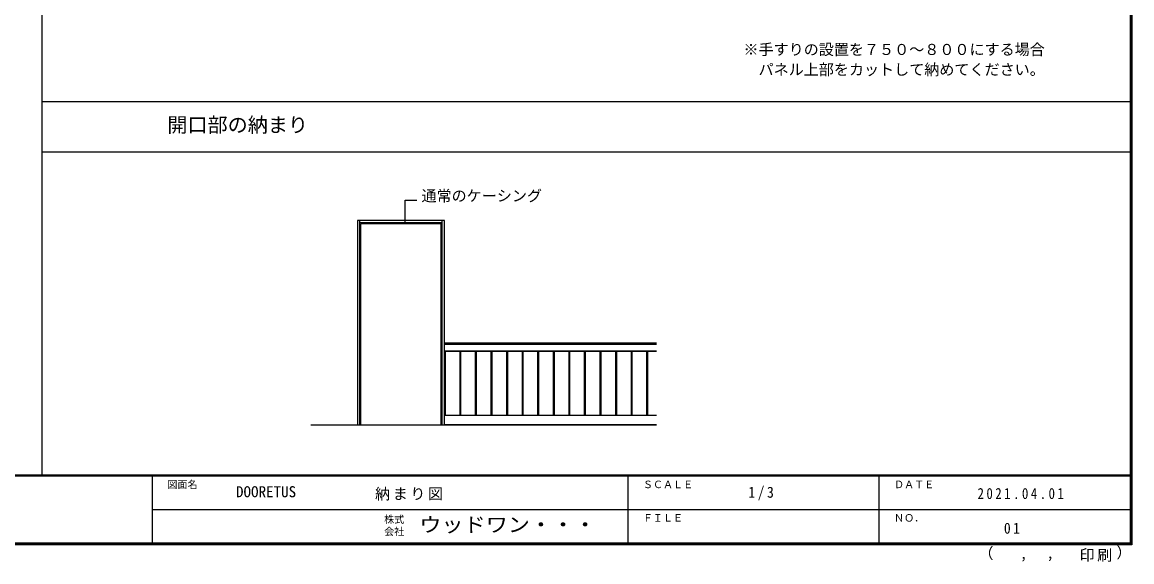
# Model space of a CAD drawing. Units: millimetres, scale not verified, with parts at other scales. Extents: x -600 to 570, y -431 to 418.
# Drawn here: x -93 to 570, y -431 to -108 of the extents above; entities that cross this region are included whole.
import ezdxf
from ezdxf.enums import TextEntityAlignment as Align

# ---------------------------------------------------------------- set-up
doc = ezdxf.new("R2010")
doc.units = ezdxf.units.MM
doc.header["$LTSCALE"] = 3
for name, color, linetype in [('0-1_通り芯', 3, 'Continuous'), ('0-A_文字', 7, 'Continuous'), ('1-A_文字', 7, 'Continuous'), ('2-1_通り芯', 4, 'Continuous'), ('2-3_仕上', 7, 'Continuous'), ('2-5_ｹｰｼﾝｸﾞ', 3, 'Continuous'), ('F-A_文字', 7, 'Continuous')]:
    doc.layers.add(name, color=color, linetype=linetype)
doc.styles.add('ＭＳ ゴシック', font='')
doc.styles.get('ＭＳ ゴシック').set_extended_font_data('MS Gothic')

msp = doc.modelspace()

# ---------------------------------------------------------------- linework, layer by layer
at = {"layer": '0-1_通り芯'}
for p, q in [((-81, 417.5), (-81, -379)), ((-81, -155.59), (570, -155.59)), ((-81, -185.59), (570, -185.59))]:
    msp.add_line(p, q, dxfattribs=at)
at = {"layer": '1-A_文字'}
for p, q in [((136.049, -214.518), (143.07, -214.518)), ((136.049, -228.019), (136.049, -214.518))]:
    msp.add_line(p, q, dxfattribs=at)
at = {"layer": '2-1_通り芯', "color": 3}
for p, q in [((286.213, -300.066), (159.613, -300.066)), ((159.613, -304.866), (286.213, -304.866)), ((168.905, -304.866), (168.905, -342.966)), ((178.205, -304.866), (178.205, -342.966)), ((187.505, -304.866), (187.505, -342.966)), ((196.805, -304.866), (196.805, -342.966)), ((206.105, -304.866), (206.105, -342.966)), ((215.405, -304.866), (215.405, -342.966)), ((224.705, -304.866), (224.705, -342.966)), ((234.005, -304.866), (234.005, -342.966)), ((243.305, -304.866), (243.305, -342.966)), ((252.605, -304.866), (252.605, -342.966)), ((261.905, -304.866), (261.905, -342.966)), ((271.205, -304.866), (271.205, -342.966)), ((280.505, -304.866), (280.505, -342.966)), ((159.613, -342.966), (286.213, -342.966)), ((286.213, -348.966), (159.613, -348.966))]:
    msp.add_line(p, q, dxfattribs=at)
at = {"layer": '2-1_通り芯'}
for p, q in [((159.613, -300.246), (286.213, -300.246)), ((159.613, -300.666), (286.213, -300.666)), ((159.613, -304.686), (286.213, -304.686)), ((159.845, -304.866), (159.845, -342.966)), ((168.605, -304.866), (168.605, -342.966)), ((169.145, -304.866), (169.145, -342.966)), ((177.905, -304.866), (177.905, -342.966)), ((178.445, -304.866), (178.445, -342.966)), ((187.205, -304.866), (187.205, -342.966)), ((187.745, -304.866), (187.745, -342.966)), ((196.505, -304.866), (196.505, -342.966)), ((197.045, -304.866), (197.045, -342.966)), ((205.805, -304.866), (205.805, -342.966)), ((206.345, -304.866), (206.345, -342.966)), ((215.105, -304.866), (215.105, -342.966)), ((215.645, -304.866), (215.645, -342.966)), ((224.405, -304.866), (224.405, -342.966)), ((224.945, -304.866), (224.945, -342.966)), ((233.705, -304.866), (233.705, -342.966)), ((234.245, -304.866), (234.245, -342.966)), ((243.005, -304.866), (243.005, -342.966)), ((243.545, -304.866), (243.545, -342.966)), ((252.305, -304.866), (252.305, -342.966)), ((252.845, -304.866), (252.845, -342.966)), ((261.605, -304.866), (261.605, -342.966)), ((262.145, -304.866), (262.145, -342.966)), ((270.905, -304.866), (270.905, -342.966)), ((271.445, -304.866), (271.445, -342.966)), ((280.205, -304.866), (280.205, -342.966)), ((280.745, -304.866), (280.745, -342.966)), ((159.613, -343.056), (286.213, -343.056)), ((159.613, -348.666), (286.213, -348.666))]:
    msp.add_line(p, q, dxfattribs=at)
at = {"layer": '2-3_仕上'}
msp.add_line((286.213, -348.966), (79.74, -348.966), dxfattribs=at)
at = {"layer": '2-5_ｹｰｼﾝｸﾞ'}
for p, q in [((107.533, -226.746), (107.533, -348.966)), ((159.613, -226.746), (107.533, -226.746)), ((108.973, -348.966), (108.973, -226.746)), ((158.173, -228.186), (108.973, -228.186)), ((157.573, -228.786), (109.573, -228.786)), ((109.573, -348.966), (109.573, -228.786)), ((157.573, -348.966), (157.573, -228.786)), ((158.173, -348.966), (158.173, -226.746)), ((159.613, -348.966), (159.613, -226.746))]:
    msp.add_line(p, q, dxfattribs=at)
at = {"layer": 'F-A_文字', "color": 6}
for p, q in [((569, 417.5), (569, -420.5)), ((569.5, 417.5), (569.5, -420.5)), ((570, 417.5), (570, -420.5)), ((570, -379), (-600, -379)), ((570, -379.5), (-600, -379.5)), ((-15, -379.5), (-15, -419.5)), ((269, -379.5), (269, -419.5)), ((419, -379.5), (419, -419.5)), ((-15, -399.5), (569, -399.501)), ((570, -419.5), (-600, -419.5)), ((570, -420), (-600, -420)), ((570, -420.5), (-600, -420.5))]:
    msp.add_line(p, q, dxfattribs=at)

# ---------------------------------------------------------------- texts
at = {"layer": '0-A_文字', "style": 'ＭＳ ゴシック'}
for s, height, p in [('※手すりの設置を７５０～８００にする場合', 6.598, (338.061, -129.775)), ('\u3000パネル上部をカットして納めてください。', 6.598, (338.061, -141.775)), ('開口部の納まり', 8.798, (-6, -176.59))]:
    msp.add_text(s, height=height, dxfattribs=at).set_placement(p, align=Align.BOTTOM_LEFT)
at = {"layer": '1-A_文字', "style": 'ＭＳ ゴシック'}
msp.add_text('通常のケーシング', height=6.598, dxfattribs=at).set_placement((145.77, -217.218), align=Align.BOTTOM_LEFT)
at = {"layer": 'F-A_文字', "style": 'ＭＳ ゴシック'}
for s, height, p in [('図面名', 4.399, (-6, -388)), ('ＳＣＡＬＥ', 4.399, (278, -388)), ('ＤＡＴＥ', 4.399, (428, -388)), ('DOORETUS', 6.598, (35, -394.079)), ('株式', 4.399, (123.5, -408.9)), ('ＦＩＬＥ', 4.399, (278, -408)), ('ＮＯ．', 4.399, (428, -408)), ('会社', 4.399, (123.5, -416.1)), ('（', 6.598, (478.403, -430.831)), ('）', 6.598, (560.84, -430.413)), (',', 6.598, (503.128, -430.831)), (',', 6.598, (519.02, -430.553))]:
    msp.add_text(s, height=height, dxfattribs=at).set_placement(p, align=Align.BOTTOM_LEFT)
at = {"layer": 'F-A_文字', "style": 'ＭＳ ゴシック', "width": 1.1}
msp.add_text('ウッドワン・・・', height=8.798, dxfattribs=at).set_placement((144.5, -415.5), align=Align.BOTTOM_LEFT)
at = {"layer": 'F-A_文字', "char_height": 6.598, "attachment_point": 7, "style": 'ＭＳ ゴシック'}
for s, insert in [('\\T1.17;納まり図', (118.042, -394.079)), ('\\T1.38;\\W0.9;1/3', (341, -394)), ('\\T1.39;\\W0.85;2021.04.01', (477.875, -393.25)), ('\\T1.36;\\W0.9;01', (493.625, -414)), ('\\T1.17;印刷', (538.815, -430.692))]:
    msp.add_mtext(s, dxfattribs=dict(at, insert=insert))

doc.saveas('drawing.dxf')
